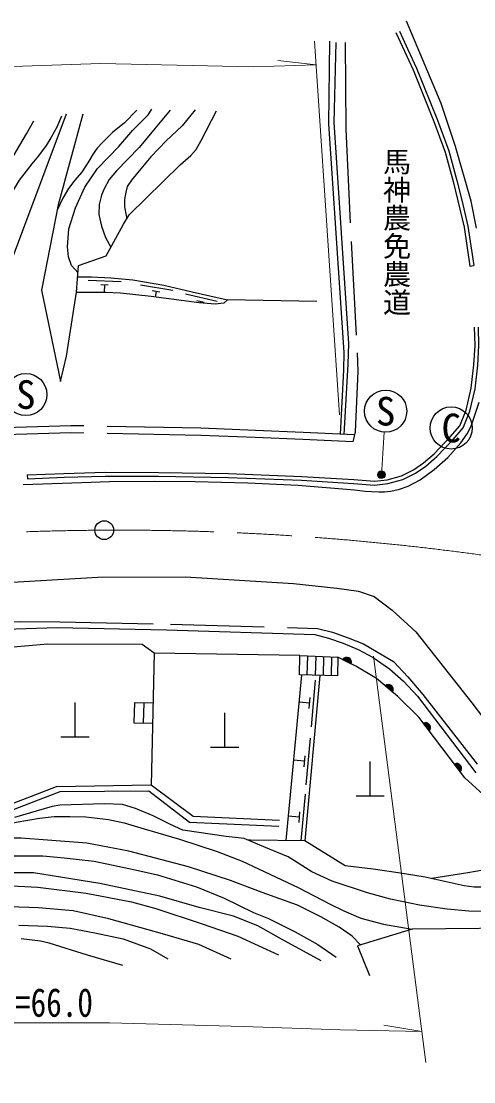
# Model space of a CAD drawing. Units: millimetres at full size, sheet at 1:1000; details may follow other scales. Extents: x 40000 to 680000, y 20000 to 380000.
# Drawn here: x 254662 to 283652, y 271016 to 338890 of the extents above; entities that cross this region are included whole.
import ezdxf
from ezdxf.enums import TextEntityAlignment as Align

# ---------------------------------------------------------------- set-up
doc = ezdxf.new("R2010")
doc.units = ezdxf.units.MM
doc.header["$LTSCALE"] = 1000
doc.linetypes.add('CHAIN', pattern=[18.5, 12, -1.5, 3.5, -1.5])
doc.linetypes.add('DASHED', pattern=[7.5, 6, -1.5])
for name, color, linetype, lineweight in [('M-BGD', 7, 'Continuous', 25), ('M-BMK', 2, 'CHAIN', 13), ('M-BMK-SRVR', 3, 'Continuous', 25), ('M-STR-HTXT', 7, 'Continuous', 13), ('M-STR-STRC', 7, 'Continuous', 25)]:
    doc.layers.add(name, color=color, linetype=linetype, lineweight=lineweight)
doc.layers.add('M-BMK-HTXT', color=7, linetype='Continuous')
doc.styles.add('@ＭＳ ゴシック', font='')
doc.styles.add('ＭＳ ゴシック', font='')
doc.styles.get('@ＭＳ ゴシック').set_extended_font_data('@MS Gothic')
doc.styles.get('ＭＳ ゴシック').set_extended_font_data('MS Gothic')

msp = doc.modelspace()

# ---------------------------------------------------------------- hatches: boundary and pattern name
at = {"layer": 'M-BGD'}
for points in [[(275806, 297769), (275244, 298044, -0.84072)], [(278448, 295969), (277969, 296372, -0.84072)], [(280798, 293460), (280419, 293958, -0.84072)], [(282786, 290852), (282406, 291350, -0.84072)]]:
    msp.add_hatch(color=256, dxfattribs=at).paths.add_polyline_path(points)
at = {"layer": 'M-STR-HTXT'}
msp.add_hatch(color=256, dxfattribs=at).paths.add_polyline_path([(277957, 309985, -1), (277518, 309746, -0.41421), (277618, 310085, -0.41421)])

# ---------------------------------------------------------------- linework, layer by layer
at = {"layer": 'M-BGD'}
for p, q in [((257544, 332944), (253381, 321824)), ((283396, 323222), (283644, 323258)), ((261056, 322213), (258957, 322291)), ((260243, 322003), (259753, 322021)), ((259998, 322012), (259980, 321538)), ((264376, 321648), (262306, 322002)), ((263542, 321547), (263059, 321630)), ((263300, 321588), (263240, 321234)), ((267225, 320948), (265179, 321420)), ((266387, 320895), (265910, 321005)), ((266148, 320950), (266128, 320861)), ((255051, 309863), (255061, 309613)), ((263182, 298445), (262990, 290024)), ((272995, 298271), (272966, 297040)), ((273530, 298248), (273502, 297027)), ((274033, 298227), (274006, 297016)), ((274536, 298205), (274508, 297004)), ((275244, 298044), (275806, 297769)), ((272618, 297048), (271614, 286455)), ((273790, 297021), (272833, 286438)), ((273252, 293738), (273522, 296726)), ((277969, 296372), (278448, 295969)), ((258111, 293091), (258111, 295285)), ((261910, 295287), (261880, 293988)), ((261910, 295287), (263109, 295260)), ((262509, 295274), (262480, 293974)), ((273148, 295254), (272454, 295317)), ((273117, 294905), (273180, 295603)), ((267698, 292431), (267698, 294625)), ((261880, 293988), (263080, 293960)), ((280419, 293958), (280798, 293460)), ((257211, 293091), (259011, 293091)), ((272916, 290015), (273186, 293003)), ((266798, 292431), (268598, 292431)), ((272780, 291182), (272843, 291879)), ((272812, 291531), (272101, 291595)), ((277021, 289311), (277021, 291504)), ((282406, 291350), (282786, 290852)), ((272592, 286434), (272862, 289422)), ((276121, 289311), (277921, 289311)), ((272488, 287950), (271762, 288015)), ((272457, 287601), (272520, 288298))]:
    msp.add_line(p, q, dxfattribs=at)
for points in [[(283835, 325636), (283478, 327366), (282474, 330875), (281553, 333615), (279332, 338890)], [(278668, 338157), (279209, 336982), (279759, 335778), (281095, 332474), (281808, 330518), (282322, 328639), (282640, 327389), (283032, 325718), (283396, 323222)], [(278895, 338262), (279436, 337087), (279988, 335876), (281328, 332564), (282047, 330594), (282564, 328702), (282883, 327448), (283278, 325764), (283644, 323258)], [(274415, 337608), (274356, 332327), (275326, 317693), (275297, 316563), (275095, 312459)], [(274820, 337529), (274682, 332412), (275634, 318255), (275584, 316937), (275334, 312448)], [(257254, 332822), (256939, 332104), (256557, 331427), (256271, 330937), (255779, 330277), (255337, 329766), (254534, 328708), (253965, 327760), (253697, 327074), (253573, 326493), (253545, 325837), (253656, 324654), (253961, 323374)], [(258602, 332946), (257031, 327140), (255968, 321677), (257188, 315841), (257567, 317448), (258210, 321560), (258343, 323255), (260098, 323865), (261224, 325899), (261574, 326491), (264840, 329698), (265538, 330301), (265863, 330681), (266191, 331248), (267168, 333163)], [(262061, 333203), (261285, 332395), (260509, 331767), (259861, 331138), (259520, 330765), (259280, 330406), (258926, 329835), (258523, 329198), (258098, 328727), (257695, 328176), (257326, 327566), (256966, 326807)], [(258307, 322790), (257895, 323260), (257703, 323807), (257630, 324453), (257713, 325604), (258151, 326944), (258742, 328260), (259548, 329455), (260923, 330874), (261812, 331909), (262802, 332896), (263035, 333260)], [(264212, 333187), (263237, 332054), (262218, 330798), (260760, 329314), (260307, 328758), (259975, 328165), (259802, 327754), (259662, 327151), (259627, 326516), (259797, 325773), (260070, 325048), (260412, 324433)], [(265805, 333209), (264972, 332205), (263951, 331227), (262972, 330205), (262315, 329453), (261723, 328710), (261448, 328315), (261361, 327960), (261272, 327472), (261272, 327018), (261366, 326566), (261433, 326253)], [(253793, 329614), (255008, 331684), (255462, 332510)], [(258286, 322528), (259176, 322537), (260413, 322470), (261817, 322329), (263807, 321989), (265610, 321562), (267886, 321054)], [(273588, 320952), (267886, 321054), (267643, 320838), (267088, 320777), (266068, 320866), (262992, 321266), (261026, 321491), (260055, 321538), (258206, 321538)], [(255051, 309863), (257401, 309955), (260035, 310022), (263468, 310016), (267930, 309936), (272633, 309759), (275971, 309560), (277283, 309456), (278106, 309545), (279025, 309791), (279794, 310181), (280435, 310620), (281117, 311210), (282145, 312284), (282757, 312995), (283156, 314002), (283489, 315399), (283650, 316897), (283730, 318145), (283707, 319304)], [(255061, 309613), (257409, 309705), (260038, 309772), (263465, 309766), (267923, 309686), (272621, 309509), (275954, 309310), (277287, 309205), (278152, 309299), (279115, 309557), (279922, 309966), (280588, 310421), (281290, 311029), (282331, 312116), (282974, 312864), (283395, 313927), (283736, 315357), (283900, 316876), (283981, 318139), (283957, 319309)], [(254798, 309233), (256638, 309301), (258556, 309364), (260329, 309436), (263169, 309455), (265802, 309423), (269186, 309357), (272407, 309201), (276004, 308904), (276684, 308817), (277090, 308787), (277560, 308773), (277932, 308774), (278312, 308810), (278825, 308925), (279450, 309134), (280221, 309544), (281123, 310194), (281992, 310971), (282819, 311903), (283226, 312493), (283489, 312969), (283988, 314517)], [(207047, 294536), (212456, 295963), (223557, 298652), (232001, 300469), (236382, 301214), (240036, 301709), (243394, 302027), (250787, 302793), (259573, 303306), (265193, 303341), (272114, 302901), (274876, 302604), (276261, 302409), (277277, 302069), (278427, 301208), (279931, 299821), (283526, 295265), (286025, 291984), (288143, 289450), (290066, 287440), (291780, 285806), (295132, 283142)], [(211113, 294242), (215275, 295111), (220078, 296074), (226529, 297280), (229852, 297842), (233313, 298417), (237414, 298949), (242251, 299382), (247481, 299741), (251732, 299943), (254321, 300001), (256967, 300080), (263970, 299938), (273470, 299645), (274356, 299409), (275285, 299082), (276250, 298680), (277199, 298167), (278260, 297445), (279150, 296664), (280038, 295686), (283788, 290780)], [(272518, 298291), (263182, 298445), (262413, 299003), (256368, 299028), (253909, 298808), (248573, 298656), (244114, 298405), (238785, 298050), (234164, 297540), (227895, 296668), (224739, 296037), (213602, 293796)], [(287483, 286578), (284728, 288981), (283075, 290473), (280121, 294348), (278774, 295695), (277418, 296836), (276100, 297625), (274950, 298188)], [(214382, 293953), (215546, 291572), (218892, 289424), (221143, 288659), (222361, 288201), (224433, 287614), (230117, 287241), (234392, 286863), (243462, 286379), (252869, 287957), (257154, 289587), (262842, 289629), (265437, 287640), (271173, 287380)], [(214700, 294017), (215680, 291971), (218778, 289906), (221548, 288847), (224452, 288013), (234376, 287268), (243368, 286763), (252862, 288351), (256916, 289914), (262990, 290024), (265674, 288005), (271200, 287769)], [(284379, 281916), (283329, 281933), (281954, 282059), (280179, 282327), (278308, 282700), (276851, 283111), (274581, 283851), (273276, 284460), (271764, 285413), (270210, 286056), (268942, 286588), (267789, 286715), (265022, 287126), (264223, 287482), (263113, 288041), (261985, 288500), (261157, 288757), (260018, 288815), (257131, 288727), (256636, 288642), (254234, 287928)], [(251971, 287359), (252709, 287258), (254334, 287626), (255843, 287884), (256774, 287999), (257777, 288004), (258812, 287979), (260256, 287810), (261250, 287584), (262549, 287194), (264811, 286550), (267206, 285761), (268814, 285127), (272411, 283441), (274447, 282379), (275329, 281946), (276408, 281496), (277858, 281108), (279695, 280773)], [(276403, 279783), (275871, 280326), (275031, 280907), (273864, 281583), (272360, 282310), (270102, 283122), (268074, 283905), (265378, 284767), (261554, 285776), (258871, 286283), (256358, 286486), (254665, 286603), (252891, 286612)], [(288303, 284313), (287075, 283950), (286301, 283760), (285363, 283604), (284374, 283479), (283672, 283464), (283039, 283563), (280538, 284116), (278818, 284386), (277208, 284625), (275407, 284842), (272833, 286438), (269347, 286486), (269204, 286478)], [(273885, 278748), (271333, 280146), (269812, 281002), (268256, 281614), (266071, 282173), (263537, 282890), (259698, 283715), (255451, 284379), (252369, 284379), (248960, 283978), (246585, 283765), (244585, 283529), (242018, 283537), (238404, 283616), (236907, 283711), (234690, 284117), (230014, 285047), (226062, 285859), (224419, 286085), (222607, 286238)], [(288782, 285797), (288300, 285745), (285183, 284048), (284251, 284551), (283275, 284396), (280960, 284022)], [(252052, 285481), (256053, 285466), (257422, 285346), (259337, 285142), (261969, 284586), (263396, 284250), (265901, 283483), (267662, 282767), (269536, 281845), (270508, 281466), (272217, 280616), (273669, 279792), (274837, 278996)], [(268120, 278858), (266047, 279812), (263722, 280485), (260275, 281449), (258001, 281959), (255763, 282155), (253882, 282202), (250940, 282170), (247030, 282152), (238985, 281822), (237841, 281771), (235046, 282111), (229766, 283237), (227408, 283703), (225221, 284081), (223402, 284244), (221957, 284345), (221133, 284549)], [(254044, 283567), (255731, 283466), (258823, 283092), (261732, 282524), (263284, 282106), (266246, 281135), (268537, 280340), (271148, 279140)], [(254508, 281032), (256339, 280986), (257797, 280849), (259380, 280556), (261194, 280155), (262953, 279519), (264065, 278875)], [(295845, 275065), (288309, 280863), (279695, 280773), (276197, 279721), (276971, 277817)], [(261167, 278453), (258916, 279116), (256457, 279889), (255892, 280019), (254651, 280158)]]:
    msp.add_lwpolyline(points, dxfattribs=at)
at = {"layer": 'M-BGD', "linetype": 'DASHED'}
for points in [[(275422, 337537), (275462, 331972), (275791, 324795), (276174, 317674), (276235, 316499), (276047, 312618), (275906, 311971)], [(276003, 312416), (272723, 312570), (269675, 312702), (266176, 312836), (257833, 313004), (254290, 312880), (251242, 312730), (250405, 312656), (249541, 312567)], [(275906, 311971), (272703, 312120), (269657, 312253), (266163, 312386), (257836, 312553), (254309, 312431), (251273, 312281), (250448, 312208), (249580, 312118)], [(211045, 294607), (215387, 295576), (220949, 296692), (226441, 297726), (229769, 298290), (233422, 299008), (237564, 299419), (242410, 299877), (247628, 300206), (251825, 300389), (254558, 300464), (257127, 300457), (264223, 300305), (273635, 300029), (274612, 299783), (275604, 299434), (276583, 299051), (277536, 298496), (278513, 297916), (279427, 296939), (280380, 295812), (283871, 291350)]]:
    msp.add_lwpolyline(points, dxfattribs=at)
at = {"layer": 'M-BGD'}
msp.add_lwpolyline([(274950, 298188), (274920, 296995), (272494, 297051), (272518, 298291)], close=True, dxfattribs=at)
for centre, start, end in [((275501, 297857), 343.8096, 144.02733), ((278174, 296129), 329.79947, 130.0172), ((280565, 293676), 317.20284, 117.42058), ((282553, 291068), 317.20284, 117.42058)]:
    msp.add_arc(centre, 318, start, end, dxfattribs=at)
at = {"layer": 'M-BMK'}
msp.add_arc((260928, 136320), 170000, 69.24711, 107.4118, dxfattribs=at)
at = {"layer": 'M-BMK-SRVR'}
msp.add_circle((259984, 306318), 600, dxfattribs=at)
at = {"layer": 'M-STR-HTXT'}
for p, q in [((273450, 337616), (275059, 313696)), ((273552, 336101), (271111, 336368)), ((277738, 309866), (277916, 312585)), ((277221, 298263), (280583, 272246)), ((280324, 274243), (277900, 274631))]:
    msp.add_line(p, q, dxfattribs=at)
for points in [[(216678, 332200), (224470, 333131), (235833, 334712), (246590, 335737), (259748, 336177), (269526, 335977), (273552, 336101)], [(216884, 271016), (221465, 271592), (227336, 272163), (234859, 273329), (243625, 274352), (251968, 274784), (260329, 274781), (268903, 274545), (275114, 274343), (280324, 274243)]]:
    msp.add_lwpolyline(points, dxfattribs=at)
msp.add_circle((277738, 309866), 250, dxfattribs=at)
at = {"layer": 'M-STR-STRC'}
for centre in [(254960, 314997), (278004, 313932), (282204, 312857)]:
    msp.add_circle(centre, 1350, dxfattribs=at)

# ---------------------------------------------------------------- texts
at = {"layer": 'M-BMK-HTXT', "style": '@ＭＳ ゴシック'}
msp.add_text('馬神農免農道', height=1320, rotation=270, dxfattribs=at).set_placement((278714, 330813), align=Align.MIDDLE_LEFT)
at = {"layer": 'M-STR-HTXT', "style": 'ＭＳ ゴシック', "width": 0.8}
msp.add_text('側\u3000溝\u3000L=66.0', height=1833, rotation=359.984, dxfattribs=at).set_placement((252264, 274628), align=Align.BOTTOM_CENTER)
at = {"layer": 'M-STR-STRC', "style": 'ＭＳ ゴシック'}
for s, p in [('S', (254960, 314997)), ('S', (278004, 313932)), ('C', (282204, 312857))]:
    msp.add_text(s, height=1833, dxfattribs=at).set_placement(p, align=Align.MIDDLE_CENTER)

doc.saveas('drawing.dxf')
